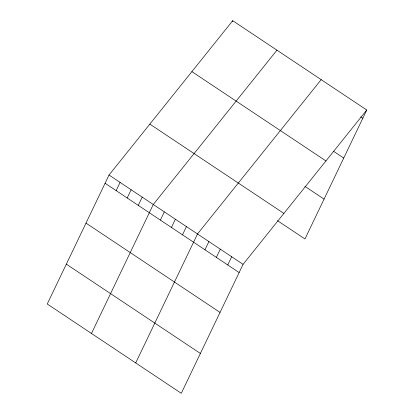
<?xml version="1.0" encoding="UTF-8"?>
<svg xmlns="http://www.w3.org/2000/svg" width="414" height="414" viewBox="0 0 414 414"><rect width="100%" height="100%" fill="white"/><g stroke="black" fill="none" stroke-linecap="round" stroke-linejoin="round"><path stroke-width="0.62" d="M109.027 175.029L47.243 303.99L181.291 393.3L243.08 264.339L366.757 110.01L232.709 20.7L109.027 175.029L243.08 264.339M116.148 190.626L120.086 182.398M127.207 197.995L131.145 189.767M138.266 205.36L142.204 197.136M232.182 21.797L232.709 20.7M91.478 333.461L153.268 204.5L276.945 50.172M160.384 220.098L164.327 211.87M171.443 227.467L175.386 219.239M182.502 234.831L186.445 226.608M135.714 362.933L197.504 233.972L321.181 79.643M204.956 249.792L208.899 241.564M216.351 257.384L220.289 249.156M227.747 264.976L231.685 256.747M366.757 110.01L304.973 238.971L277.52 220.683M360.744 116.857L362.819 118.238M333.368 151.177L343.729 158.076M191.894 71.627L325.947 160.937M304.895 186.362L324.058 199.129M149.842 124.102L283.895 213.412M105.089 183.257L239.137 272.567M85.998 223.099L220.051 312.41M66.328 264.148L200.381 353.458"/></g></svg>
